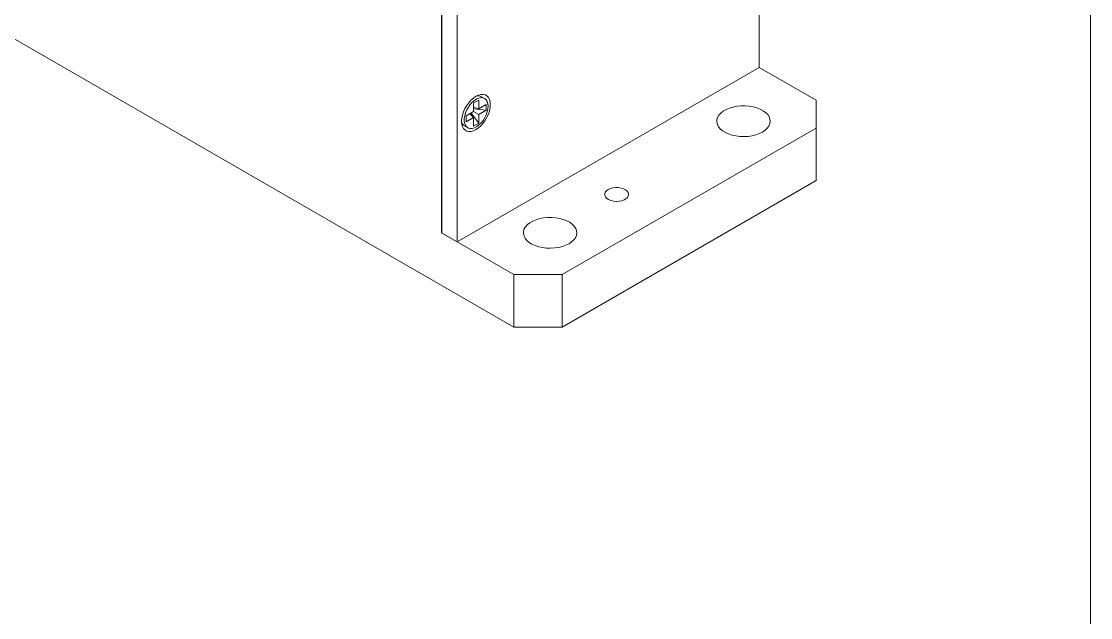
# Model space of a CAD drawing. Header units: inches. Extents: x 0.1 to 10.9, y 0 to 8.5.
# Drawn here: x 7.817 to 10.944, y 4.533 to 6.278 of the extents above; entities that cross this region are included whole.
import ezdxf

# ---------------------------------------------------------------- set-up
doc = ezdxf.new("R2010")
doc.units = ezdxf.units.IN
doc.header["$MEASUREMENT"] = 0

msp = doc.modelspace()

# ---------------------------------------------------------------- linework, layer by layer
at = {"color": 7, "linetype": 'Continuous', "lineweight": 0}
for p, q in [((10.9445, 0.0356), (10.9445, 8.4506)), ((9.975, 6.143), (9.975, 6.9187)), ((9.0451, 6.4248), (9.0451, 5.6593)), ((9.0469, 6.434), (9.0469, 5.6582)), ((9.0911, 5.6327), (9.0911, 6.4084)), ((7.5602, 6.363), (9.2573, 5.3833)), ((9.0911, 5.6327), (9.975, 6.143)), ((10.1411, 6.0471), (9.975, 6.143)), ((9.1396, 6.0391), (9.1544, 6.0477)), ((9.1396, 6.0138), (9.1396, 6.0391)), ((9.1544, 6.0477), (9.1544, 6.0224)), ((9.1717, 6.0524), (9.1628, 6.0575)), ((10.1411, 5.9654), (10.1411, 6.0471)), ((9.1176, 6.0012), (9.1396, 6.0138)), ((9.128, 6.0072), (9.1396, 5.9967)), ((9.1544, 5.9799), (9.1322, 6.0096)), ((9.1396, 6.0272), (9.1544, 6.0224)), ((9.1763, 6.0179), (9.1396, 6.0223)), ((9.1544, 6.0053), (9.1396, 6.0138)), ((9.1544, 6.0224), (9.1763, 6.0351)), ((9.1763, 6.0179), (9.1544, 6.0053)), ((9.1763, 6.0351), (9.1763, 6.0179)), ((9.1176, 5.984), (9.1176, 6.0012)), ((9.1396, 5.9967), (9.1176, 5.984)), ((9.1396, 5.9714), (9.1396, 5.9967)), ((9.1544, 5.9799), (9.1396, 5.9714)), ((9.1544, 6.0053), (9.1544, 5.9799)), ((9.1134, 5.9718), (9.1222, 5.9667)), ((9.3987, 5.5368), (10.1411, 5.9654)), ((10.1411, 5.8119), (10.1411, 5.9654)), ((9.3987, 5.3833), (10.1411, 5.8119)), ((9.0451, 5.6593), (9.0469, 5.6603)), ((9.0451, 5.6593), (9.2573, 5.5368)), ((9.0469, 5.6582), (9.0911, 5.6327)), ((9.2573, 5.3833), (9.2573, 5.5368)), ((9.2573, 5.5368), (9.3987, 5.5368)), ((9.3987, 5.5368), (9.3987, 5.3833)), ((9.3987, 5.3833), (9.2573, 5.3833))]:
    msp.add_line(p, q, dxfattribs=at)
at = {"color": 7, "linetype": 'Continuous', "lineweight": 0, "flags": 128}
for points in [[(9.1883, 6.0343), (9.1877, 6.0423), (9.1858, 6.0494), (9.1827, 6.0553), (9.1785, 6.0598), (9.1733, 6.0628), (9.1673, 6.0642), (9.1606, 6.0639), (9.1535, 6.062), (9.1462, 6.0586), (9.1389, 6.0536), (9.1318, 6.0473), (9.1252, 6.0399), (9.1192, 6.0316), (9.114, 6.0226), (9.1098, 6.0132), (9.1067, 6.0038), (9.1048, 5.9945), (9.1042, 5.9857), (9.1048, 5.9776), (9.1067, 5.9705), (9.1098, 5.9646), (9.114, 5.9601), (9.1192, 5.9571), (9.1252, 5.9558), (9.1318, 5.956), (9.1389, 5.9579), (9.1462, 5.9614), (9.1535, 5.9663), (9.1606, 5.9726), (9.1673, 5.98), (9.1733, 5.9884), (9.1785, 5.9973), (9.1827, 6.0067), (9.1858, 6.0162), (9.1877, 6.0255), (9.1883, 6.0343)], [(9.182, 6.0297), (9.1814, 6.037), (9.1795, 6.0433), (9.1764, 6.0484), (9.1723, 6.0521), (9.1673, 6.0542), (9.1615, 6.0547), (9.1552, 6.0536), (9.1487, 6.0509), (9.142, 6.0467), (9.1355, 6.0411), (9.1295, 6.0344), (9.1241, 6.0269), (9.1195, 6.0186), (9.1159, 6.0101), (9.1134, 6.0015), (9.1121, 5.9933), (9.1121, 5.9856), (9.1134, 5.9788), (9.1159, 5.9731), (9.1195, 5.9687), (9.1241, 5.9658), (9.1295, 5.9644), (9.1355, 5.9647), (9.142, 5.9667), (9.1487, 5.9701), (9.1552, 5.975), (9.1615, 5.9812), (9.1673, 5.9883), (9.1723, 5.9963), (9.1764, 6.0047), (9.1795, 6.0133), (9.1814, 6.0217), (9.182, 6.0297)], [(9.9842, 5.9539), (9.9752, 5.9494), (9.965, 5.9458), (9.954, 5.9431), (9.9424, 5.9414), (9.9305, 5.9407), (9.9186, 5.9411), (9.9069, 5.9426), (9.8957, 5.945), (9.8853, 5.9485), (9.8759, 5.9527), (9.8678, 5.9578), (9.8611, 5.9635), (9.856, 5.9698), (9.8526, 5.9764), (9.851, 5.9832), (9.8512, 5.9901), (9.8533, 5.9969), (9.8571, 6.0035), (9.8626, 6.0096), (9.8697, 6.0152), (9.8781, 6.0201), (9.8878, 6.0242), (9.8984, 6.0273), (9.9097, 6.0295), (9.9215, 6.0307), (9.9335, 6.0309), (9.9453, 6.0299), (9.9568, 6.028), (9.9676, 6.025), (9.9775, 6.0212), (9.9863, 6.0165), (9.9938, 6.0111), (9.9997, 6.0051), (10.0039, 5.9986), (10.0064, 5.9919), (10.0071, 5.985), (10.006, 5.9781), (10.003, 5.9714), (9.9983, 5.965), (9.992, 5.9592), (9.9842, 5.9539)], [(9.533, 5.7858), (9.528, 5.7821), (9.5245, 5.7779), (9.5229, 5.7733), (9.5231, 5.7686), (9.5252, 5.7641), (9.5291, 5.7599), (9.5345, 5.7564), (9.5412, 5.7537), (9.5487, 5.752), (9.5568, 5.7513), (9.5648, 5.7517), (9.5726, 5.7532), (9.5795, 5.7557), (9.5852, 5.759), (9.5895, 5.763), (9.592, 5.7674), (9.5928, 5.7721), (9.5916, 5.7768), (9.5886, 5.7811), (9.5839, 5.785), (9.5778, 5.7881), (9.5707, 5.7903), (9.5628, 5.7915), (9.5547, 5.7917), (9.5468, 5.7907), (9.5394, 5.7887), (9.533, 5.7858)], [(9.4186, 5.6274), (9.4095, 5.6229), (9.3993, 5.6192), (9.3883, 5.6165), (9.3767, 5.6148), (9.3648, 5.6142), (9.3529, 5.6146), (9.3412, 5.616), (9.33, 5.6185), (9.3196, 5.6219), (9.3102, 5.6262), (9.3021, 5.6312), (9.2954, 5.637), (9.2903, 5.6432), (9.2869, 5.6498), (9.2853, 5.6567), (9.2855, 5.6636), (9.2876, 5.6704), (9.2914, 5.6769), (9.2969, 5.6831), (9.304, 5.6886), (9.3125, 5.6935), (9.3221, 5.6976), (9.3327, 5.7008), (9.3441, 5.703), (9.3558, 5.7042), (9.3678, 5.7043), (9.3797, 5.7034), (9.3911, 5.7014), (9.4019, 5.6985), (9.4119, 5.6946), (9.4206, 5.6899), (9.4281, 5.6845), (9.434, 5.6785), (9.4382, 5.6721), (9.4407, 5.6653), (9.4414, 5.6584), (9.4403, 5.6515), (9.4373, 5.6448), (9.4327, 5.6385), (9.4263, 5.6326), (9.4186, 5.6274)]]:
    msp.add_lwpolyline(points, dxfattribs=at)
at = {"color": 7, "linetype": 'Continuous', "lineweight": 0}
for centre, radius, start, end in [((9.1533, 6.0394), 0.0205, 62.24, 108.8202), ((9.1248, 5.9895), 0.021, 191.7803, 237.1702)]:
    msp.add_arc(centre, radius, start, end, dxfattribs=at)

doc.saveas('drawing.dxf')
